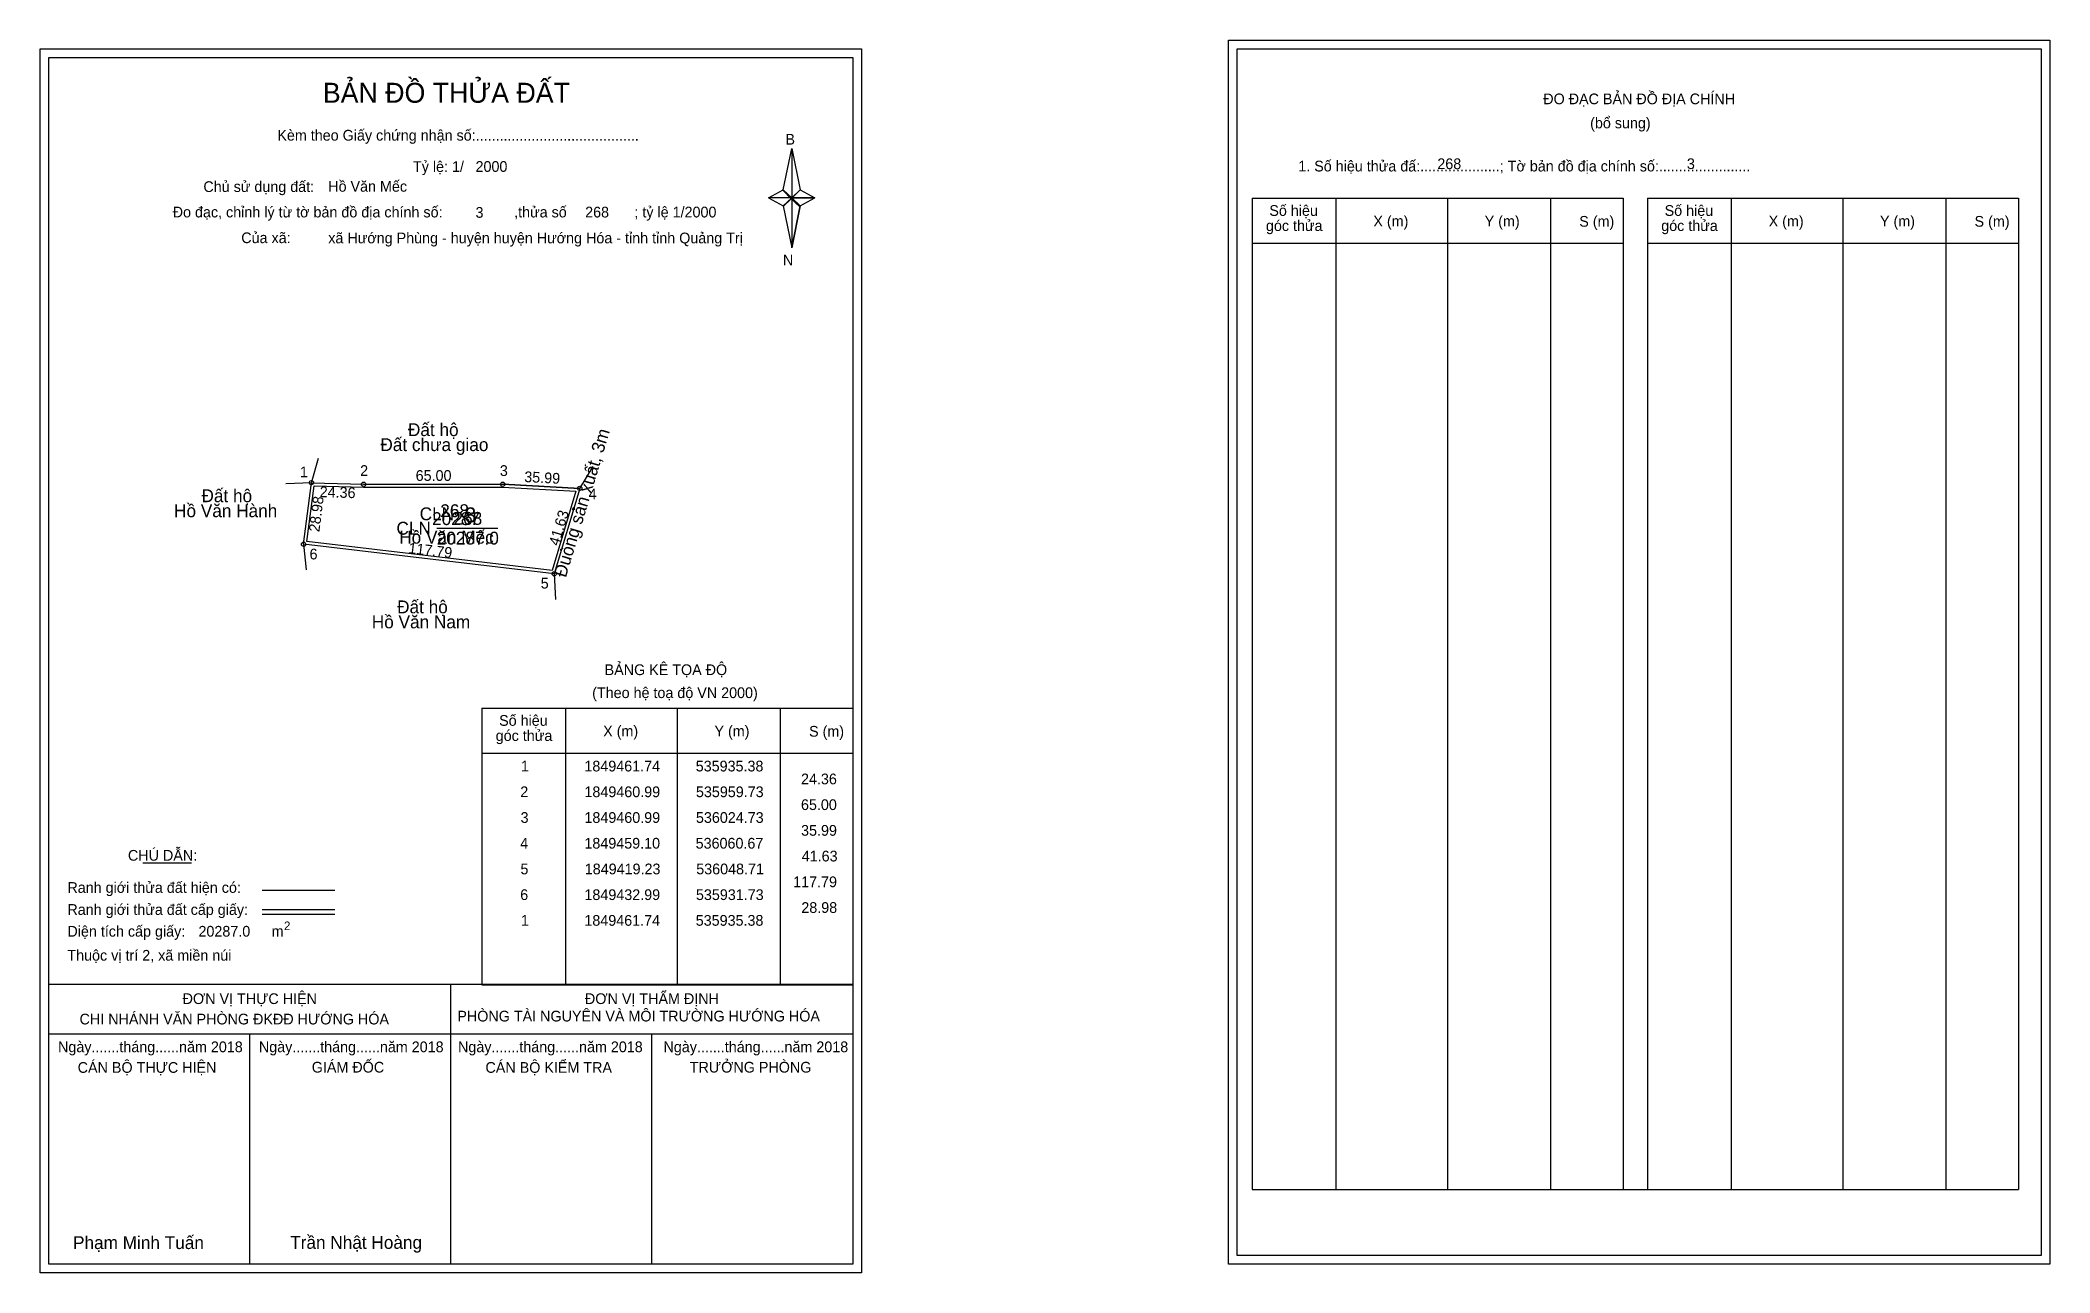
# Model space of a CAD drawing. Extents: x 535809 to 536747, y 1849093 to 1849668.
import ezdxf

# ---------------------------------------------------------------- set-up
doc = ezdxf.new("R2010")
doc.units = 0
for name, color, linetype in [('Level 1', 7, 'Continuous'), ('Level 10', 7, 'Continuous'), ('Level 11', 7, 'Continuous'), ('Level 13', 7, 'Continuous'), ('Level 2', 7, 'Continuous'), ('Level 27', 7, 'Continuous'), ('Level 3', 7, 'Continuous'), ('Level 36', 7, 'Continuous'), ('Level 4', 7, 'Continuous'), ('Level 49', 7, 'Continuous'), ('Level 5', 7, 'Continuous'), ('Level 53', 7, 'Continuous'), ('Level 55', 7, 'Continuous'), ('Level 6', 7, 'Continuous'), ('Level 63', 7, 'Continuous'), ('Level 7', 7, 'Continuous'), ('Level 8', 7, 'Continuous'), ('Level 9', 7, 'Continuous')]:
    doc.layers.add(name, color=color, linetype=linetype)

msp = doc.modelspace()

# ---------------------------------------------------------------- linework, layer by layer
at = {"layer": 'Level 1'}
for p, q in [((535812.79, 1849660.21), (535812.79, 1849660.21)), ((536367.44, 1849664.21), (536367.44, 1849664.21)), ((536155.64, 1849598.45), (536159.57, 1849617.73)), ((536159.57, 1849617.73), (536159.57, 1849594.68)), ((536159.57, 1849617.73), (536163.51, 1849598.45)), ((536148.75, 1849594.68), (536155.64, 1849598.45)), ((536155.64, 1849598.45), (536159.57, 1849594.68)), ((536159.28, 1849594.24), (536155.64, 1849598.01)), ((536159.57, 1849594.68), (536155.64, 1849591)), ((536159.28, 1849594.24), (536155.64, 1849590.56)), ((536155.64, 1849590.56), (536159.28, 1849594.24)), ((536163.21, 1849598.01), (536159.28, 1849594.24)), ((536159.28, 1849594.24), (536163.21, 1849598.01)), ((536163.21, 1849590.56), (536159.28, 1849594.24)), ((536163.51, 1849598.45), (536159.57, 1849594.68)), ((536159.57, 1849594.68), (536159.57, 1849571.28)), ((536159.57, 1849594.68), (536170.39, 1849594.68)), ((536159.57, 1849594.68), (536163.51, 1849591)), ((536163.51, 1849591), (536170.39, 1849594.68)), ((536374.5, 1849594.5), (536547.71, 1849594.5)), ((536413.68, 1849131.97), (536413.68, 1849594.5)), ((536465.83, 1849131.97), (536465.83, 1849594.5)), ((536513.77, 1849594.5), (536513.77, 1849131.97)), ((536547.71, 1849594.5), (536547.71, 1849131.97)), ((536559.02, 1849594.5), (536732.22, 1849594.5)), ((536598.2, 1849131.97), (536598.2, 1849594.5)), ((536650.34, 1849131.97), (536650.34, 1849594.5)), ((536698.29, 1849594.5), (536698.29, 1849131.97)), ((536732.22, 1849594.5), (536732.22, 1849131.97)), ((536155.64, 1849591), (536159.57, 1849571.28)), ((536163.51, 1849591), (536159.57, 1849571.28)), ((536374.5, 1849573.45), (536547.71, 1849573.45)), ((536559.02, 1849573.45), (536732.22, 1849573.45)), ((536014.98, 1849356.56), (536188.18, 1849356.56)), ((536054.16, 1849227.51), (536054.16, 1849356.56)), ((536106.3, 1849227.51), (536106.3, 1849356.56)), ((536154.25, 1849356.56), (536154.25, 1849227.51)), ((536014.98, 1849335.5), (536188.18, 1849335.5)), ((535856.63, 1849284.34), (535879.43, 1849284.34)), ((535912.36, 1849271.53), (535946.38, 1849271.53)), ((535912.36, 1849262.64), (535946.38, 1849262.64)), ((535912.36, 1849260.45), (535946.38, 1849260.45)), ((536026.45, 1849227.51), (535812.79, 1849227.51)), ((536188.18, 1849227.51), (535978.5, 1849227.51)), ((536000.49, 1849097.06), (536000.49, 1849227.51)), ((536014.98, 1849227.5), (536188.18, 1849227.5)), ((536188.19, 1849204.41), (535812.79, 1849204.41)), ((535906.64, 1849097.06), (535906.64, 1849204.41)), ((536094.34, 1849097.06), (536094.34, 1849204.41)), ((536374.5, 1849131.97), (536732.22, 1849131.97)), ((536188.18, 1849097.06), (536188.18, 1849097.06)), ((536742.84, 1849101.06), (536742.84, 1849101.06))]:
    msp.add_line(p, q, dxfattribs=at)
for points in [[(536155.64, 1849598.45), (536159.57, 1849617.73), (536159.57, 1849594.68)], [(536148.75, 1849594.68), (536155.64, 1849591), (536159.57, 1849594.68)], [(536159.57, 1849594.68), (536163.51, 1849598.45), (536170.39, 1849594.68)], [(536159.57, 1849594.68), (536159.57, 1849571.28), (536163.51, 1849591)]]:
    msp.add_lwpolyline(points, close=True, dxfattribs=at)
at = {"layer": 'Level 10'}
msp.add_line((536060.67, 1849459.1), (536024.73, 1849460.99), dxfattribs=at)
for points in [[(536060.67, 1849459.1), (536048.71, 1849419.23), (535931.73, 1849432.99), (535935.38, 1849461.74), (535959.73, 1849460.99), (536024.73, 1849460.99)], [(536058.82, 1849457.8), (536047.71, 1849420.76), (535933.3, 1849434.22), (535936.61, 1849460.3), (535959.71, 1849459.59), (536024.69, 1849459.59)]]:
    msp.add_lwpolyline(points, close=True, dxfattribs=at)
at = {"layer": 'Level 11'}
for centre in [(535935.38, 1849461.74), (535959.73, 1849460.99), (536024.73, 1849460.99), (536060.67, 1849459.1), (536060.67, 1849459.1), (535931.73, 1849432.99), (536048.71, 1849419.23)]:
    msp.add_circle(centre, 1, dxfattribs=at)
at = {"layer": 'Level 27'}
for p, q in [((535935.38, 1849461.74), (535938.75, 1849473.26)), ((535935.38, 1849461.74), (535923.39, 1849461.22)), ((536060.67, 1849459.1), (536066.93, 1849469.34)), ((535931.73, 1849432.99), (535933, 1849421.06)), ((536048.71, 1849419.23), (536049.38, 1849407.25))]:
    msp.add_line(p, q, dxfattribs=at)
at = {"layer": 'Level 3'}
for p, q in [((536374.5, 1849594.5), (536374.5, 1849131.97)), ((536559.02, 1849594.5), (536559.02, 1849131.97)), ((536014.98, 1849356.56), (536014.98, 1849227.51))]:
    msp.add_line(p, q, dxfattribs=at)
at = {"layer": 'Level 63'}
for points in [[(536363.44, 1849668.21), (536746.84, 1849668.21), (536746.84, 1849097.06), (536363.44, 1849097.06)], [(535808.79, 1849664.21), (536192.19, 1849664.21), (536192.19, 1849093.06), (535808.79, 1849093.06)], [(535812.79, 1849660.21), (536188.19, 1849660.21), (536188.19, 1849097.06), (535812.79, 1849097.06)], [(536367.44, 1849664.21), (536742.84, 1849664.21), (536742.84, 1849101.06), (536367.44, 1849101.06)]]:
    msp.add_lwpolyline(points, close=True, dxfattribs=at)
at = {"layer": 'Level 9'}
msp.add_line((535993.88, 1849440.48), (536022.38, 1849440.48), dxfattribs=at)

# ---------------------------------------------------------------- texts
at = {"layer": 'Level 1'}
for s, height, p in [('BẢN ĐỒ THỬA ĐẤT', 9.3313, (535940.72, 1849639.02)), ('ĐO ĐẠC BẢN ĐỒ ĐỊA CHÍNH', 5, (536510.39, 1849638.33)), ('(bổ sung)', 5, (536532.27, 1849627.09)), ('Kèm theo Giấy chứng nhận số:.........................................', 5, (535919.49, 1849621.36)), ('B', 5, (536156.66, 1849619.48)), ('1. Số hiệu thửa đấ:....................; Tờ bản đồ địa chính số:.......................', 5, (536396.05, 1849606.97)), ('Chủ sử dụng đất:', 5, (535884.97, 1849597.38)), ('Đo đạc, chỉnh lý từ tờ bản đồ địa chính số:                  ,thửa số                 ; tỷ lệ 1/2000', 5, (535870.65, 1849585.52)), ('góc thửa', 5, (536380.95, 1849579.18)), ('Số hiệu', 5, (536382.53, 1849586.24)), ('X (m)', 5, (536431.1, 1849581.29)), ('Y (m)', 5, (536483.05, 1849581.29)), ('S (m)', 5, (536527.21, 1849581.19)), ('góc thửa', 5, (536565.46, 1849579.18)), ('Số hiệu', 5, (536567.05, 1849586.24)), ('X (m)', 5, (536615.61, 1849581.29)), ('Y (m)', 5, (536667.57, 1849581.29)), ('S (m)', 5, (536711.72, 1849581.19)), ('Của xã:', 5, (535902.65, 1849573.52)), ('N', 5, (536155.46, 1849563.14)), ('BẢNG KÊ TỌA ĐỘ', 5, (536072.25, 1849371.96)), ('(Theo hệ toạ độ VN 2000)', 5, (536066.44, 1849361.24)), ('Số hiệu', 5, (536023.01, 1849348.29)), ('X (m)', 5, (536071.57, 1849343.34)), ('Y (m)', 5, (536123.53, 1849343.34)), ('S (m)', 5, (536167.68, 1849343.24)), ('góc thửa', 5, (536021.43, 1849341.23)), ('CHÚ DẪN:', 5, (535849.75, 1849285.35)), ('Ranh giới thửa đất hiện có:', 5, (535821.49, 1849270.35)), ('Ranh giới thửa đất cấp giấy:', 5, (535821.49, 1849260.07)), ('Diện tích cấp giấy:', 5, (535821.49, 1849249.91)), ('2', 4, (535922.59, 1849252.97)), ('m', 5, (535916.8, 1849249.95)), ('Thuộc vị trí 2, xã miền núi', 5, (535821.49, 1849238.71)), ('ĐƠN VỊ THỰC HIỆN', 5, (535875.26, 1849218.47)), ('ĐƠN VỊ THẨM ĐỊNH', 5, (536063.06, 1849218.47)), ('CHI NHÁNH VĂN PHÒNG ĐKĐĐ HƯỚNG HÓA', 5, (535827.17, 1849208.95)), ('PHÒNG TÀI NGUYÊN VÀ MÔI TRƯỜNG HƯỚNG HÓA', 5, (536003.51, 1849210.33)), ('Ngày.......tháng......năm 2018', 5, (535817.12, 1849196)), ('Ngày.......tháng......năm 2018', 5, (535910.87, 1849196)), ('Ngày.......tháng......năm 2018', 5, (536003.82, 1849196)), ('Ngày.......tháng......năm 2018', 5, (536099.73, 1849196)), ('CÁN BỘ THỰC HIỆN', 5, (535826.29, 1849186.37)), ('GIÁM ĐỐC', 5, (535935.55, 1849186.49)), ('CÁN BỘ KIỂM TRA', 5, (536016.63, 1849186.37)), ('TRƯỞNG PHÒNG', 5, (536112.01, 1849186.49)), ('Phạm Minh Tuấn', 6, (535824.11, 1849104.14)), ('Trần Nhật Hoàng', 6, (535925.49, 1849104.24))]:
    msp.add_text(s, height=height, dxfattribs=at).set_placement(p)
at = {"layer": 'Level 11'}
msp.add_text('Tỷ lệ: 1/', height=5, dxfattribs=at).set_placement((535982.8, 1849606.74))
at = {"layer": 'Level 13'}
for s, p in [('CLN', (535975.09, 1849437.48)), ('268', (536001.73, 1849442.08)), ('20287.0', (535993.88, 1849432.88))]:
    msp.add_text(s, height=6, dxfattribs=at).set_placement(p)
at = {"layer": 'Level 2'}
msp.add_text('Hồ Văn Mếc', height=6, dxfattribs=at).set_placement((535976.36, 1849433.3))
at = {"layer": 'Level 3'}
msp.add_text('CLN', height=6, dxfattribs=at).set_placement((535985.93, 1849444.22))
at = {"layer": 'Level 36'}
for s, p in [('Đất hộ', (535980.45, 1849483.49)), ('Đất chưa giao', (535967.59, 1849476.49)), ('Hồ Văn Hành', (535871.28, 1849445.65)), ('Đất hộ', (535884.08, 1849452.65)), ('Đất hộ', (535975.4, 1849400.79)), ('Hồ Văn Nam', (535963.58, 1849393.79))]:
    msp.add_text(s, height=6, dxfattribs=at).set_placement(p)
at = {"layer": 'Level 4'}
msp.add_text('268', height=6, dxfattribs=at).set_placement((535995.53, 1849445.66))
at = {"layer": 'Level 49'}
for s, rotation, p in [('65.00', 360, (535984.05, 1849462.59)), ('35.99', 356.98972, (536034.64, 1849462.07)), ('28.98', 82.76463, (535939.08, 1849438.5)), ('24.36', 358.2358, (535939.19, 1849455.02)), ('41.63', 73.30207, (536050.86, 1849431.96)), ('117.79', 353.2913, (535980.48, 1849428.87))]:
    msp.add_text(s, height=5, rotation=rotation, dxfattribs=at).set_placement(p)
at = {"layer": 'Level 5'}
msp.add_text('20287', height=6, dxfattribs=at).set_placement((535991.72, 1849441.96))
at = {"layer": 'Level 53'}
for s, p in [('1', (536033.18, 1849327)), ('1849461.74', (536062.81, 1849327)), ('535935.38', (536114.78, 1849327)), ('24.36', (536163.93, 1849321)), ('2', (536032.88, 1849315)), ('1849460.99', (536062.84, 1849315)), ('535959.73', (536114.88, 1849315)), ('65.00', (536163.91, 1849309)), ('3', (536033.03, 1849303)), ('1849460.99', (536062.84, 1849303)), ('536024.73', (536114.88, 1849303)), ('35.99', (536163.96, 1849297)), ('4', (536032.85, 1849291)), ('1849459.10', (536062.82, 1849291)), ('536060.67', (536114.74, 1849291)), ('5', (536032.97, 1849279)), ('1849419.23', (536062.99, 1849279)), ('536048.71', (536115.02, 1849279)), ('41.63', (536164.26, 1849285)), ('117.79', (536160.27, 1849273)), ('6', (536032.86, 1849267)), ('1849432.99', (536062.84, 1849267)), ('535931.73', (536114.88, 1849267)), ('28.98', (536164.07, 1849261)), ('1', (536033.18, 1849255)), ('1849461.74', (536062.81, 1849255)), ('535935.38', (536114.78, 1849255))]:
    msp.add_text(s, height=5, dxfattribs=at).set_placement(p)
at = {"layer": 'Level 55'}
for s, height, p in [('1', 0.8, (535935.16, 1849461.74)), ('0', 0.22, (535935.3, 1849461.52)), ('0', 0.22, (535935.3, 1849461.52)), ('0', 0.22, (535935.3, 1849461.52)), ('0', 0.22, (535935.3, 1849461.52)), ('2', 0.8, (535959.46, 1849460.99)), ('0', 0.22, (535959.65, 1849460.77)), ('0', 0.22, (535959.65, 1849460.77)), ('3', 0.8, (536024.48, 1849460.99)), ('0', 0.22, (536024.65, 1849460.77)), ('0', 0.22, (536024.65, 1849460.77)), ('4', 0.8, (536060.39, 1849459.1)), ('0', 0.22, (536060.59, 1849458.88)), ('0', 0.22, (536060.59, 1849458.88)), ('0', 0.22, (536060.59, 1849458.88)), ('6', 0.8, (535931.46, 1849432.99)), ('269', 0.22, (535931.49, 1849432.77)), ('0', 0.22, (535931.65, 1849432.77)), ('0', 0.22, (535931.65, 1849432.77)), ('269', 0.22, (536048.47, 1849419.01)), ('5', 0.8, (536048.45, 1849419.23)), ('0', 0.22, (536048.63, 1849419.01))]:
    msp.add_text(s, height=height, dxfattribs=at).set_placement(p)
at = {"layer": 'Level 6'}
for s, p in [('2000', (536012, 1849606.78)), ('268', (536460.95, 1849608.05)), ('3', (536577.44, 1849608.09)), ('Hồ Văn Mếc', (535943.24, 1849597.51)), ('3', (536011.99, 1849585.34)), ('268', (536063.16, 1849585.5)), ('xã Hướng Phùng - huyện huyện Hướng Hóa - tỉnh tỉnh Quảng Trị', (535943.26, 1849573.43)), ('20287.0', (535882.67, 1849249.92))]:
    msp.add_text(s, height=5, dxfattribs=at).set_placement(p)
at = {"layer": 'Level 7'}
msp.add_text('3', height=7, dxfattribs=at).set_placement((536007.08, 1849443.22))
at = {"layer": 'Level 8'}
msp.add_text('Đuòng sản xuất, 3m', height=6, rotation=73.30208, dxfattribs=at).set_placement((536054.13, 1849417.13))
at = {"layer": 'Level 9'}
for s, p in [('1', (535930.04, 1849464.28)), ('2', (535958.14, 1849464.89)), ('3', (536023.36, 1849464.89)), ('4', (536064.79, 1849453.99)), ('6', (535934.53, 1849425.94)), ('5', (536042.44, 1849412.35))]:
    msp.add_text(s, height=5, dxfattribs=at).set_placement(p)

doc.saveas('drawing.dxf')
